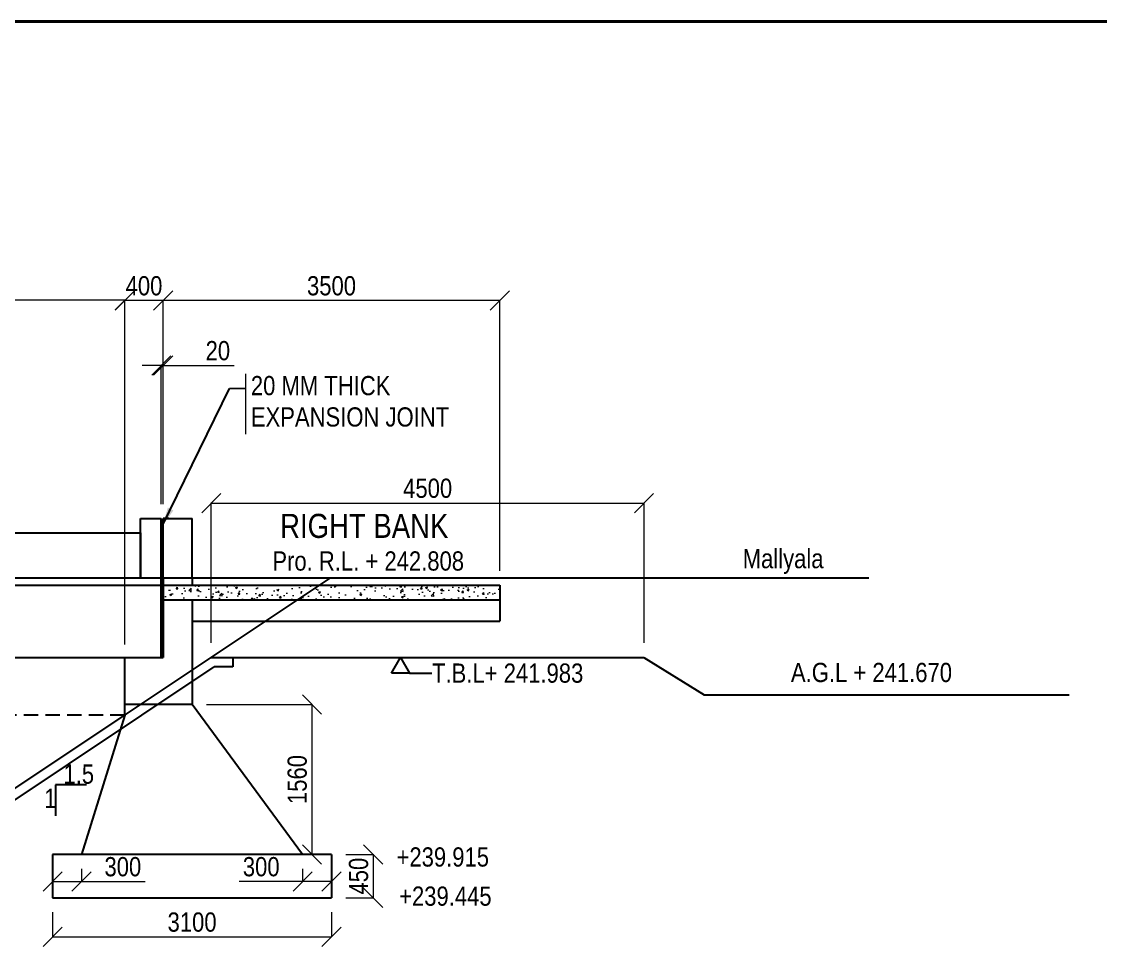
# Model space of a CAD drawing. Header units: millimetres. Extents: x 1066556 to 1127909, y -249798 to -204202.
# Drawn here: x 1088994 to 1100213, y -213821 to -204202 of the extents above; entities that cross this region are included whole.
import ezdxf

# ---------------------------------------------------------------- set-up
doc = ezdxf.new("R2010")
doc.units = ezdxf.units.MM
doc.header["$LTSCALE"] = 300
doc.header["$MEASUREMENT"] = 0
doc.linetypes.add('DASHED', pattern=[0.75, 0.5, -0.25])
for name, color, linetype, lineweight in [('adding', 7, 'Continuous', 25), ('elevations', 7, 'Continuous', 25), ('MAIN', 7, 'Continuous', 25), ('text', 7, 'Continuous', 25)]:
    doc.layers.add(name, color=color, linetype=linetype, lineweight=lineweight)
doc.styles.add('ARIAL NARROW', font='ARIALN.TTF', dxfattribs={"height": 250})
doc.styles.get("Standard").update_dxf_attribs({"font": 'ARIALN.TTF', "height": 200})
doc.dimstyles.new('ISO-25', dxfattribs={"dimtxt": 200, "dimasz": 200, "dimexe": 1.25, "dimexo": 150, "dimgap": 50, "dimtad": 1, "dimdec": 1, "dimdsep": 46, "dimtxsty": 'Standard', "dimblk": 'OBLIQUE', "dimcen": 2.5, "dimdle": 1.25, "dimclrd": 6, "dimclre": 5, "dimclrt": 1, "dimadec": 0, "dimazin": 0, "dimtfac": 1, "dimtdec": 1, "dimtmove": 0, "dimatfit": 3, "dimfxl": 1, "dimlwd": 15, "dimlwe": 13, "dimarcsym": 0})
doc.dimstyles.new('STANDARD$7', dxfattribs={"dimtxt": 2, "dimasz": 2, "dimexe": 1.25, "dimexo": 0.625, "dimtad": 1, "dimdec": 0, "dimlfac": 0.5, "dimdsep": 46, "dimtxsty": 'ARIAL NARROW', "dimcen": 2.5, "dimdle": 0.1, "dimse1": 1, "dimse2": 1, "dimadec": 0, "dimazin": 0, "dimtfac": 1, "dimtdec": 0, "dimtmove": 0, "dimatfit": 3, "dimfxl": 1, "dimtolj": 1, "dimtzin": 0, "dimarcsym": 0})

# ---------------------------------------------------------------- blocks, each defined once
blk = doc.blocks.new('_Oblique')
at = {"color": 0, "linetype": 'ByBlock', "lineweight": -2}
blk.add_line((-0.5, -0.5), (0.5, 0.5), dxfattribs=at)
blk = doc.blocks.new('*D49')
at = {"layer": 'Defpoints', "color": 0, "linetype": 'ByBlock', "transparency": 16777216}
for p in [(1089317, -213315), (1092217, -213315), (1092217, -213721)]:
    blk.add_point(p, dxfattribs=at)
at = {"layer": 'MAIN', "color": 5, "linetype": 'ByBlock', "lineweight": 13, "transparency": 16777216}
for p, q in [((1089317, -213465), (1089317, -213722)), ((1092217, -213465), (1092217, -213722))]:
    blk.add_line(p, q, dxfattribs=at)
at = {"layer": 'MAIN', "color": 6, "linetype": 'Continuous', "lineweight": 15, "transparency": 16777216}
blk.add_line((1089315, -213721), (1092218, -213721), dxfattribs=at)
at = {"layer": 'MAIN', "color": 6, "linetype": 'ByBlock', "lineweight": 15, "transparency": 16777216, "xscale": 200, "yscale": 200, "zscale": 200, "rotation": 180}
blk.add_blockref('_Oblique', (1089317, -213721), dxfattribs=at)
at = {"layer": 'MAIN', "color": 6, "linetype": 'ByBlock', "lineweight": 15, "transparency": 16777216, "xscale": 200, "yscale": 200, "zscale": 200}
blk.add_blockref('_Oblique', (1092217, -213721), dxfattribs=at)
at = {"layer": 'MAIN', "color": 1, "linetype": 'ByBlock', "transparency": 16777216, "insert": (1090767, -213569), "char_height": 200, "attachment_point": 5}
blk.add_mtext('3100', dxfattribs=at)
blk = doc.blocks.new('*D30')
at = {"layer": 'Defpoints', "color": 0, "linetype": 'ByBlock', "transparency": 16777216}
for p in [(1092217, -212865), (1092217, -213315), (1092651, -213315)]:
    blk.add_point(p, dxfattribs=at)
at = {"layer": 'MAIN', "color": 5, "linetype": 'ByBlock', "lineweight": 13, "transparency": 16777216}
for p, q in [((1092367, -212865), (1092653, -212865)), ((1092367, -213315), (1092653, -213315))]:
    blk.add_line(p, q, dxfattribs=at)
at = {"layer": 'MAIN', "color": 6, "linetype": 'Continuous', "lineweight": 15, "transparency": 16777216}
blk.add_line((1092651, -212863), (1092651, -213316), dxfattribs=at)
at = {"layer": 'MAIN', "color": 6, "linetype": 'ByBlock', "lineweight": 15, "transparency": 16777216, "xscale": 200, "yscale": 200, "zscale": 200}
for p, rotation in [((1092651, -212865), 90), ((1092651, -213315), 270)]:
    blk.add_blockref('_Oblique', p, dxfattribs=dict(at, rotation=rotation))
at = {"layer": 'MAIN', "color": 1, "linetype": 'ByBlock', "transparency": 16777216, "insert": (1092499, -213090), "char_height": 200, "attachment_point": 5, "rotation": 90}
blk.add_mtext('450', dxfattribs=at)
blk = doc.blocks.new('*D31')
at = {"layer": 'Defpoints', "color": 0, "linetype": 'ByBlock', "transparency": 16777216}
for p in [(1091917, -212865), (1092217, -212865), (1091917, -213145)]:
    blk.add_point(p, dxfattribs=at)
at = {"layer": 'MAIN', "color": 5, "linetype": 'ByBlock', "lineweight": 13, "transparency": 16777216}
for p, q in [((1091917, -213015), (1091917, -213146)), ((1092217, -213015), (1092217, -213146))]:
    blk.add_line(p, q, dxfattribs=at)
at = {"layer": 'MAIN', "color": 6, "linetype": 'Continuous', "lineweight": 15, "transparency": 16777216}
for p, q in [((1091917, -213145), (1091255, -213145)), ((1092218, -213145), (1091917, -213145))]:
    blk.add_line(p, q, dxfattribs=at)
at = {"layer": 'MAIN', "color": 6, "linetype": 'ByBlock', "lineweight": 15, "transparency": 16777216, "xscale": 200, "yscale": 200, "zscale": 200, "rotation": 180}
blk.add_blockref('_Oblique', (1091917, -213145), dxfattribs=at)
at = {"layer": 'MAIN', "color": 6, "linetype": 'ByBlock', "lineweight": 15, "transparency": 16777216, "xscale": 200, "yscale": 200, "zscale": 200}
blk.add_blockref('_Oblique', (1092217, -213145), dxfattribs=at)
at = {"layer": 'MAIN', "color": 1, "linetype": 'ByBlock', "transparency": 16777216, "insert": (1091486, -212993), "char_height": 200, "attachment_point": 5}
blk.add_mtext('300', dxfattribs=at)
blk = doc.blocks.new('*D33')
at = {"layer": 'Defpoints', "color": 0, "linetype": 'ByBlock', "transparency": 16777216}
for p in [(1095467, -209210), (1090967, -210815), (1095467, -210815)]:
    blk.add_point(p, dxfattribs=at)
at = {"layer": 'MAIN', "color": 6, "linetype": 'Continuous', "lineweight": 15, "transparency": 16777216}
blk.add_line((1090965, -209210), (1095468, -209210), dxfattribs=at)
at = {"layer": 'MAIN', "color": 5, "linetype": 'ByBlock', "lineweight": 13, "transparency": 16777216}
for p, q in [((1090967, -210665), (1090967, -209208)), ((1095467, -210665), (1095467, -209208))]:
    blk.add_line(p, q, dxfattribs=at)
at = {"layer": 'MAIN', "color": 6, "linetype": 'ByBlock', "lineweight": 15, "transparency": 16777216, "xscale": 200, "yscale": 200, "zscale": 200, "rotation": 180}
blk.add_blockref('_Oblique', (1090967, -209210), dxfattribs=at)
at = {"layer": 'MAIN', "color": 6, "linetype": 'ByBlock', "lineweight": 15, "transparency": 16777216, "xscale": 200, "yscale": 200, "zscale": 200}
blk.add_blockref('_Oblique', (1095467, -209210), dxfattribs=at)
at = {"layer": 'MAIN', "color": 1, "linetype": 'ByBlock', "transparency": 16777216, "insert": (1093217, -209057), "char_height": 200, "attachment_point": 5}
blk.add_mtext('4500', dxfattribs=at)
blk = doc.blocks.new('*D35')
at = {"layer": 'Defpoints', "color": 0, "linetype": 'ByBlock', "transparency": 16777216}
for p in [(1090067, -207103), (1090467, -209370), (1090067, -210830)]:
    blk.add_point(p, dxfattribs=at)
at = {"layer": 'MAIN', "color": 6, "linetype": 'Continuous', "lineweight": 15, "transparency": 16777216}
blk.add_line((1090468, -207103), (1090065, -207103), dxfattribs=at)
at = {"layer": 'MAIN', "color": 5, "linetype": 'ByBlock', "lineweight": 13, "transparency": 16777216}
for p, q in [((1090067, -210680), (1090067, -207101)), ((1090467, -209220), (1090467, -207101))]:
    blk.add_line(p, q, dxfattribs=at)
at = {"layer": 'MAIN', "color": 6, "linetype": 'ByBlock', "lineweight": 15, "transparency": 16777216, "xscale": 200, "yscale": 200, "zscale": 200, "rotation": 180}
blk.add_blockref('_Oblique', (1090067, -207103), dxfattribs=at)
at = {"layer": 'MAIN', "color": 6, "linetype": 'ByBlock', "lineweight": 15, "transparency": 16777216, "xscale": 200, "yscale": 200, "zscale": 200}
blk.add_blockref('_Oblique', (1090467, -207103), dxfattribs=at)
at = {"layer": 'MAIN', "color": 1, "linetype": 'ByBlock', "transparency": 16777216, "insert": (1090267, -206951), "char_height": 200, "attachment_point": 5}
blk.add_mtext('400', dxfattribs=at)
blk = doc.blocks.new('*D36')
at = {"layer": 'Defpoints', "color": 0, "linetype": 'ByBlock', "transparency": 16777216}
for p in [(1082717, -207101), (1082717, -207346), (1090067, -207351)]:
    blk.add_point(p, dxfattribs=at)
at = {"layer": 'MAIN', "color": 6, "linetype": 'Continuous', "lineweight": 15, "transparency": 16777216}
blk.add_line((1090068, -207101), (1082715, -207101), dxfattribs=at)
at = {"layer": 'MAIN', "color": 5, "linetype": 'ByBlock', "lineweight": 13, "transparency": 16777216}
for p, q in [((1082717, -207196), (1082717, -207100)), ((1090067, -207201), (1090067, -207100))]:
    blk.add_line(p, q, dxfattribs=at)
at = {"layer": 'MAIN', "color": 6, "linetype": 'ByBlock', "lineweight": 15, "transparency": 16777216, "xscale": 200, "yscale": 200, "zscale": 200, "rotation": 180}
blk.add_blockref('_Oblique', (1082717, -207101), dxfattribs=at)
at = {"layer": 'MAIN', "color": 6, "linetype": 'ByBlock', "lineweight": 15, "transparency": 16777216, "xscale": 200, "yscale": 200, "zscale": 200}
blk.add_blockref('_Oblique', (1090067, -207101), dxfattribs=at)
at = {"layer": 'MAIN', "color": 1, "linetype": 'ByBlock', "transparency": 16777216, "insert": (1086392, -206924), "char_height": 200, "attachment_point": 5}
blk.add_mtext('outer span', dxfattribs=at)
blk = doc.blocks.new('*D38')
at = {"layer": 'Defpoints', "color": 0, "linetype": 'ByBlock', "transparency": 16777216}
for p in [(1089317, -212865), (1089617, -212865), (1089617, -213145)]:
    blk.add_point(p, dxfattribs=at)
at = {"layer": 'MAIN', "color": 5, "linetype": 'ByBlock', "lineweight": 13, "transparency": 16777216}
for p, q in [((1089317, -213015), (1089317, -213146)), ((1089617, -213015), (1089617, -213146))]:
    blk.add_line(p, q, dxfattribs=at)
at = {"layer": 'MAIN', "color": 6, "linetype": 'Continuous', "lineweight": 15, "transparency": 16777216}
for p, q in [((1089315, -213145), (1089617, -213145)), ((1089617, -213145), (1090278, -213145))]:
    blk.add_line(p, q, dxfattribs=at)
at = {"layer": 'MAIN', "color": 6, "linetype": 'ByBlock', "lineweight": 15, "transparency": 16777216, "xscale": 200, "yscale": 200, "zscale": 200, "rotation": 180}
blk.add_blockref('_Oblique', (1089317, -213145), dxfattribs=at)
at = {"layer": 'MAIN', "color": 6, "linetype": 'ByBlock', "lineweight": 15, "transparency": 16777216, "xscale": 200, "yscale": 200, "zscale": 200}
blk.add_blockref('_Oblique', (1089617, -213145), dxfattribs=at)
at = {"layer": 'MAIN', "color": 1, "linetype": 'ByBlock', "transparency": 16777216, "insert": (1090047, -212993), "char_height": 200, "attachment_point": 5}
blk.add_mtext('300', dxfattribs=at)
blk = doc.blocks.new('*D27')
at = {"layer": 'adding', "color": 6, "linetype": 'Continuous', "lineweight": 15, "transparency": 16777216}
for p, q in [((1090447, -207778), (1090247, -207778)), ((1090447, -207778), (1090467, -207778)), ((1090467, -207778), (1091204, -207778))]:
    blk.add_line(p, q, dxfattribs=at)
at = {"layer": 'adding', "color": 5, "linetype": 'ByBlock', "lineweight": 13, "transparency": 16777216}
for p, q in [((1090447, -209220), (1090447, -207777)), ((1090467, -209220), (1090467, -207777))]:
    blk.add_line(p, q, dxfattribs=at)
at = {"layer": 'Defpoints', "color": 0, "linetype": 'ByBlock', "transparency": 16777216}
for p in [(1090467, -207778), (1090447, -209370), (1090467, -209370)]:
    blk.add_point(p, dxfattribs=at)
at = {"layer": 'adding', "color": 6, "linetype": 'ByBlock', "lineweight": 15, "transparency": 16777216, "xscale": 200, "yscale": 200, "zscale": 200}
blk.add_blockref('_Oblique', (1090447, -207778), dxfattribs=at)
at = {"layer": 'adding', "color": 6, "linetype": 'ByBlock', "lineweight": 15, "transparency": 16777216, "xscale": 200, "yscale": 200, "zscale": 200, "rotation": 180}
blk.add_blockref('_Oblique', (1090467, -207778), dxfattribs=at)
at = {"layer": 'adding', "color": 1, "linetype": 'ByBlock', "transparency": 16777216, "insert": (1091035, -207626), "char_height": 200, "attachment_point": 5}
blk.add_mtext('20', dxfattribs=at)
blk = doc.blocks.new('*D50')
at = {"layer": 'adding', "color": 6, "linetype": 'Continuous', "lineweight": 15, "transparency": 16777216}
blk.add_line((1093968, -207103), (1090465, -207103), dxfattribs=at)
at = {"layer": 'adding', "color": 5, "linetype": 'ByBlock', "lineweight": 13, "transparency": 16777216}
for p, q in [((1090467, -207301), (1090467, -207101)), ((1093967, -209915), (1093967, -207101))]:
    blk.add_line(p, q, dxfattribs=at)
at = {"layer": 'Defpoints', "color": 0, "linetype": 'ByBlock', "transparency": 16777216}
for p in [(1090467, -207103), (1090467, -207451), (1093967, -210065)]:
    blk.add_point(p, dxfattribs=at)
at = {"layer": 'adding', "color": 6, "linetype": 'ByBlock', "lineweight": 15, "transparency": 16777216, "xscale": 200, "yscale": 200, "zscale": 200, "rotation": 180}
blk.add_blockref('_Oblique', (1090467, -207103), dxfattribs=at)
at = {"layer": 'adding', "color": 6, "linetype": 'ByBlock', "lineweight": 15, "transparency": 16777216, "xscale": 200, "yscale": 200, "zscale": 200}
blk.add_blockref('_Oblique', (1093967, -207103), dxfattribs=at)
at = {"layer": 'adding', "color": 1, "linetype": 'ByBlock', "transparency": 16777216, "insert": (1092217, -206951), "char_height": 200, "attachment_point": 5}
blk.add_mtext('3500', dxfattribs=at)
blk = doc.blocks.new('*D52')
at = {"layer": 'Defpoints', "color": 0, "linetype": 'ByBlock', "transparency": 16777216}
for p in [(1090767, -211305), (1090591, -212865), (1092014, -212865)]:
    blk.add_point(p, dxfattribs=at)
at = {"layer": 'text', "color": 5, "linetype": 'ByBlock', "lineweight": 13, "transparency": 16777216}
for p, q in [((1090917, -211305), (1092015, -211305)), ((1090741, -212865), (1092015, -212865))]:
    blk.add_line(p, q, dxfattribs=at)
at = {"layer": 'text', "color": 6, "linetype": 'Continuous', "lineweight": 15, "transparency": 16777216}
blk.add_line((1092014, -211303), (1092014, -212866), dxfattribs=at)
at = {"layer": 'text', "color": 6, "linetype": 'ByBlock', "lineweight": 15, "transparency": 16777216, "xscale": 200, "yscale": 200, "zscale": 200}
for p, rotation in [((1092014, -211305), 90), ((1092014, -212865), 270)]:
    blk.add_blockref('_Oblique', p, dxfattribs=dict(at, rotation=rotation))
at = {"layer": 'text', "color": 1, "linetype": 'ByBlock', "transparency": 16777216, "insert": (1091861, -212085), "char_height": 200, "attachment_point": 5, "rotation": 90}
blk.add_mtext('1560', dxfattribs=at)

msp = doc.modelspace()

# ---------------------------------------------------------------- hatches: boundary and pattern name
at = {"layer": 'MAIN', "lineweight": 9}
h = msp.add_hatch(dxfattribs=at)
h.set_pattern_fill('AR-CONC', color=0, scale=30, style=0)
h.set_pattern_definition([(50, (767849.41, -91281.06), (215.178055, -18.82564), [22.5, -247.5]), (355, (767849.4, -91281.06), (-41.6254, 225.65764), [18, -198]), (100.4514, (767867.34, -91282.63), (173.55281, 206.83186), [19.12206, -210.34263]), (46.1842, (767849.4, -91221.06), (320.17231, -49.6557), [33.75, -371.25]), (96.6356, (767876.1, -91225.2), (280.3988, 292.23536), [28.6831, -315.5139]), (351.1842, (767849.4, -91221.06), (280.39858, 292.23558), [27, -297]), (21, (767879.41, -91236.06), (179.07212, -120.78567), [22.5, -247.5]), (326, (767879.4, -91236.06), (72.9946, 217.54501), [18, -198]), (71.4514, (767894.33, -91246.12), (252.06679, 96.75915), [19.12206, -210.34263]), (37.5, (767849.41, -91281.06), (3.647957, 99.868156), [0, -195.6, 0, -201, 0, -198.75]), (7.5, (767849.41, -91281.06), (78.92086, 118.323514), [0, -114.6, 0, -191.1, 0, -75.75]), (327.5, (767782.51, -91281.06), (160.14673, -6.766462), [0, -75, 0, -234, 0, -310.5]), (317.5, (767752.51, -91281.06), (174.95585, 30.031495), [0, -97.5, 0, -155.4, 0, -220.5])])
h.paths.add_polyline_path([(1093966.95, -210064.57), (1090766.57, -210064.57), (1090766.57, -210214.57), (1093966.95, -210214.57)])
h.paths.add_polyline_path([(1090766.57, -210064.57), (1090466.57, -210064.57), (1090466.57, -210089.57), (1090466.57, -210214.57), (1090766.57, -210214.57)])

# ---------------------------------------------------------------- linework, layer by layer
at = {"layer": 'adding', "color": 0, "linetype": 'ByBlock'}
for p, q in [((1090966.57, -210814.57), (1095466.57, -210814.57)), ((1095466.57, -210814.57), (1096092.56, -211202.57))]:
    msp.add_line(p, q, dxfattribs=at)
at = {"layer": 'elevations', "color": 0, "linetype": 'ByBlock'}
for p, q in [((1092841.3, -210979.75), (1092934.97, -210814.57)), ((1092934.97, -210814.57), (1093028.65, -210979.75)), ((1093028.65, -210979.75), (1092841.3, -210979.75)), ((1093028.65, -210979.75), (1093258.9, -210979.75))]:
    msp.add_line(p, q, dxfattribs=at)
at = {"layer": 'MAIN', "color": 0, "lineweight": 40}
msp.add_line((1066555.68, -204201.98), (1127861.72, -204201.98), dxfattribs=at)
at = {"layer": 'MAIN', "color": 0, "lineweight": 9}
msp.add_line((1091321.51, -207864.09), (1091321.51, -208492.03), dxfattribs=at)
at = {"layer": 'MAIN', "color": 0, "linetype": 'ByBlock'}
for p, q in [((1090231.2, -209369.57), (1090446.2, -209369.57)), ((1090231.2, -209989.57), (1090231.2, -209369.57)), ((1090231.57, -209369.57), (1090446.57, -209369.57)), ((1090446.57, -209989.57), (1090446.57, -209369.57)), ((1090466.57, -209369.57), (1090766.57, -209369.57)), ((1090526.57, -209369.57), (1090466.57, -209369.57)), ((1090466.57, -210414.57), (1090466.57, -209369.57)), ((1090526.35, -209369.57), (1090706.35, -209369.57)), ((1090526.57, -209369.57), (1090706.57, -209369.57)), ((1090706.57, -209369.57), (1090766.57, -209369.57)), ((1090766.57, -209989.57), (1090766.57, -209369.57)), ((1090446.57, -210814.57), (1090446.57, -209914.57)), ((1097806.09, -209989.57), (1076231.57, -209989.57)), ((1088491.57, -212464.57), (1092204.07, -209989.57)), ((1090446.57, -209989.57), (1090446.57, -210814.57)), ((1090446.57, -209989.57), (1090446.57, -210814.57)), ((1090466.57, -209989.57), (1090466.57, -210814.57)), ((1090466.57, -209989.57), (1090466.57, -210814.57)), ((1090466.57, -210814.57), (1090466.57, -209989.57)), ((1090516.57, -211114.57), (1092204.07, -209989.57)), ((1090766.57, -209989.57), (1090766.57, -210064.57)), ((1086391.57, -210064.57), (1093866.17, -210064.57)), ((1090466.95, -210064.57), (1093966.55, -210064.57)), ((1093966.55, -210064.57), (1093966.55, -210214.57)), ((1090466.57, -210214.57), (1093966.55, -210214.57)), ((1090766.57, -210214.57), (1090766.57, -211304.57)), ((1093966.55, -210214.57), (1093966.55, -210439.57)), ((1090766.57, -210439.57), (1093966.55, -210439.57)), ((1082316.57, -210814.57), (1090466.57, -210814.57)), ((1090066.57, -211414.57), (1090066.57, -210814.57)), ((1090966.57, -210814.57), (1091191.57, -210814.57)), ((1091191.57, -210814.57), (1091191.57, -210914.57)), ((1088521.98, -212564.49), (1090996.85, -210914.57)), ((1091191.57, -210914.57), (1090996.85, -210914.57)), ((1096092.56, -211202.57), (1099889.88, -211202.57)), ((1090766.57, -211304.57), (1090066.57, -211304.57)), ((1090766.57, -211304.57), (1090066.57, -211304.57)), ((1091916.57, -212864.57), (1090766.57, -211304.57)), ((1088491.57, -212464.57), (1090066.57, -211414.57)), ((1090066.57, -211414.57), (1089616.57, -212864.57)), ((1089316.57, -212864.57), (1089316.57, -213314.57)), ((1089616.57, -212864.57), (1089316.57, -212864.57)), ((1092216.57, -212864.57), (1089616.57, -212864.57)), ((1092216.57, -212864.57), (1092216.57, -213314.57)), ((1089316.57, -213314.57), (1092216.57, -213314.57))]:
    msp.add_line(p, q, dxfattribs=at)
at = {"layer": 'MAIN', "color": 0, "linetype": 'DASHED'}
msp.add_line((1090066.57, -211414.57), (1082716.57, -211414.57), dxfattribs=at)
at = {"layer": 'MAIN', "color": 0, "linetype": 'ByBlock'}
msp.add_lwpolyline([(1082551.95, -209519.57), (1090231.2, -209519.57), (1090231.2, -209989.57), (1082551.95, -209989.57)], close=True, dxfattribs=at)
at = {"layer": 'MAIN', "color": 0, "lineweight": 9}
msp.add_arc((1089317.07, -213314.07), 0.5, 180, 270, dxfattribs=at)
at = {"layer": 'text', "color": 0, "linetype": 'ByBlock'}
for p, q in [((1089669.31, -212140.49), (1089347.76, -212140.49)), ((1089347.76, -212140.49), (1089347.76, -212461.28))]:
    msp.add_line(p, q, dxfattribs=at)

# ---------------------------------------------------------------- texts
at = {"layer": 'elevations', "color": 0, "linetype": 'ByBlock', "style": 'ARIAL NARROW'}
for s, p in [('Pro. R.L. + 242.808', (1091601.95, -209912.16)), ('T.B.L+ 241.983', (1093262.49, -211078.26)), ('A.G.L + 241.670', (1096994.84, -211071.52))]:
    msp.add_text(s, height=200, dxfattribs=at).set_placement(p)
at = {"layer": 'elevations', "color": 0, "linetype": 'ByBlock', "char_height": 200, "attachment_point": 4, "style": 'ARIAL NARROW'}
for s, insert in [('20 MM THICK ', (1091378.37, -207989.57)), ('EXPANSION JOINT', (1091378.37, -208315.51))]:
    msp.add_mtext(s, dxfattribs=dict(at, insert=insert))
at = {"layer": 'elevations', "color": 0, "linetype": 'ByBlock', "char_height": 200, "width": 2930.8252, "attachment_point": 1, "style": 'ARIAL NARROW'}
for s, insert in [(' +239.915', (1092829.5, -212790.59)), (' +239.445', (1092856.38, -213197.79))]:
    msp.add_mtext(s, dxfattribs=dict(at, insert=insert))
at = {"layer": 'MAIN', "color": 0, "linetype": 'ByBlock', "style": 'ARIAL NARROW'}
msp.add_text('RIGHT BANK', height=250, dxfattribs=at).set_placement((1091682.44, -209571.95))
at = {"layer": 'text', "color": 0, "linetype": 'ByBlock', "char_height": 200, "attachment_point": 1}
for s, insert, width in [('Mallyala', (1096493.53, -209687.28), 1005.816), ('1.5', (1089429.5, -211928.37), 122.6126), ('1', (1089228.86, -212180.77), 122.6126)]:
    msp.add_mtext(s, dxfattribs=dict(at, insert=insert, width=width))

# ---------------------------------------------------------------- dimensions: what is measured, and where the dimension line sits
at = {"layer": 'adding', "color": 0, "linetype": 'ByBlock'}
dim = msp.add_linear_dim(base=(1090466.57, -207102.66), p1=(1093966.55, -210064.57), p2=(1090466.57, -207451.42), dimstyle='ISO-25', dxfattribs=at)
dim.commit()
dim.dimension.update_dxf_attribs({"geometry": '*D50', "text_midpoint": (1092216.56, -206950.55)})
dim = msp.add_aligned_dim(p1=(1090446.57, -209369.57), p2=(1090466.57, -209369.57), distance=1591.22, dimstyle='ISO-25', dxfattribs=at)
dim.commit()
dim.dimension.update_dxf_attribs({"geometry": '*D27', "text_midpoint": (1091035.13, -207626.24)})
at = {"layer": 'MAIN', "color": 0, "linetype": 'ByBlock'}
for base, p1, p2, text, picture, middle in [((1082716.57, -207101.41), (1090066.57, -207351.18), (1082716.57, -207345.8), 'outer span', '*D36', (1086391.57, -206923.65)), ((1092216.57, -213720.96), (1089316.57, -213314.57), (1092216.57, -213314.57), '3100', '*D49', (1090766.57, -213568.84))]:
    dim = msp.add_linear_dim(base=base, p1=p1, p2=p2, text=text, dimstyle='ISO-25', dxfattribs=at)
    dim.commit()
    dim.dimension.update_dxf_attribs({"geometry": picture, "text_midpoint": middle})
for base, p1, p2, angle, picture, middle in [((1090066.57, -207102.66), (1090466.57, -209369.57), (1090066.57, -210829.57), 180, '*D35', (1090266.57, -207102.66)), ((1095466.57, -209209.59), (1090966.57, -210814.57), (1095466.57, -210814.57), 180, '*D33', (1093216.57, -209209.59)), ((1092651.45, -213314.57), (1092216.57, -212864.57), (1092216.57, -213314.57), 90, '*D30', (1092651.45, -213089.57))]:
    dim = msp.add_linear_dim(base=base, p1=p1, p2=p2, angle=angle, dimstyle='ISO-25', dxfattribs=at)
    dim.commit()
    dim.dimension.update_dxf_attribs({"geometry": picture, "text_midpoint": middle, "dimtype": 160})
for base, p1, p2, picture, middle in [((1089616.57, -213145.13), (1089316.57, -212864.57), (1089616.57, -212864.57), '*D38', (1090047.47, -212993.01)), ((1091916.57, -213145.13), (1092216.57, -212864.57), (1091916.57, -212864.57), '*D31', (1091485.67, -212993.01))]:
    dim = msp.add_linear_dim(base=base, p1=p1, p2=p2, dimstyle='ISO-25', dxfattribs=at)
    dim.commit()
    dim.dimension.update_dxf_attribs({"geometry": picture, "text_midpoint": middle})
at = {"layer": 'text', "color": 0, "linetype": 'ByBlock'}
dim = msp.add_linear_dim(base=(1092013.54, -212864.57), p1=(1090766.57, -211304.57), p2=(1090590.51, -212864.57), angle=90, dimstyle='ISO-25', dxfattribs=at)
dim.commit()
dim.dimension.update_dxf_attribs({"geometry": '*D52', "text_midpoint": (1092013.54, -212084.57), "dimtype": 160})

# ---------------------------------------------------------------- leaders
at = {"layer": 'MAIN', "color": 0, "lineweight": 9}
msp.add_leader([(1090456.47, -209450.7), (1091155.83, -208018.52), (1091321.51, -208016.32)], dimstyle='STANDARD$7', override={"dimtxt": 200, "dimasz": 200, "dimexe": 0.18, "dimexo": 0.0625, "dimgap": 0.09, "dimtad": 0, "dimtoh": 1, "dimlfac": 1, "dimzin": 0, "dimcen": 0.09, "dimtdec": 4, "dimtofl": 0}, dxfattribs=at)

doc.saveas('drawing.dxf')
